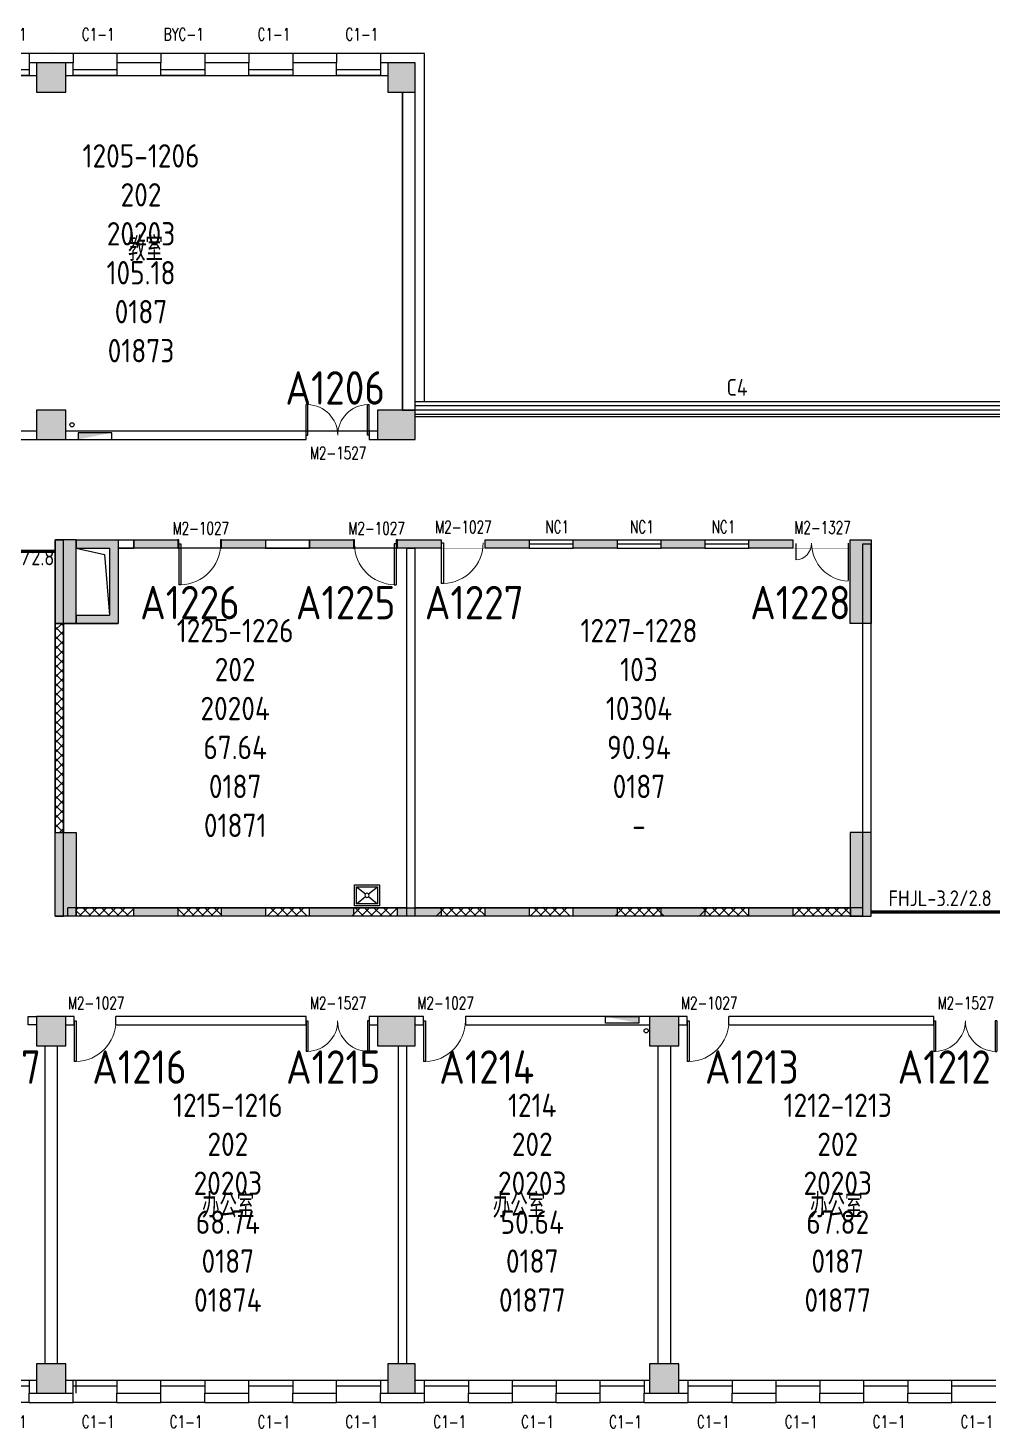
# Model space of a CAD drawing. Extents: x 1762714 to 1838512, y 310267 to 413040.
# Drawn here: x 1796925 to 1819986, y 379567 to 413040 of the extents above; entities that cross this region are included whole.
import ezdxf
from ezdxf.enums import TextEntityAlignment as Align

# ---------------------------------------------------------------- set-up
doc = ezdxf.new("R2010")
doc.units = 0
doc.header["$LTSCALE"] = 1000
doc.header["$MEASUREMENT"] = 0
for name, color, linetype in [('body', 30, 'Continuous'), ('name', 1, 'Continuous'), ('RM$', 5, 'Continuous'), ('RM$TXT', 5, 'Continuous'), ('消防', 222, 'Continuous')]:
    doc.layers.add(name, color=color, linetype=linetype)
doc.styles.add('-宋体', font='GBENOR.shx', dxfattribs={"bigfont": 'GBCBIG.shx'})
doc.styles.add('_TCH_WINDOW', font='txt.shx', dxfattribs={"height": 3.5, "bigfont": 'hztxt.shx'})
doc.styles.get("Standard").update_dxf_attribs({"font": 'gbenor.shx', "bigfont": 'gbcbig.shx'})

# ---------------------------------------------------------------- blocks, each defined once
blk = doc.blocks.new('cde')
at = {"layer": '消防'}
blk.add_hatch(color=256, dxfattribs=at).paths.add_polyline_path([(-873426.7166632321, -271674.3896962288), (-874226.7166632321, -271674.3896962288), (-873426.7166632321, -271834.3896962288)])
blk.add_lwpolyline([(-874226.7166632321, -271674.3896962288), (-873426.7166632321, -271674.3896962288), (-873426.7166632321, -271834.3896962288), (-874226.7166632321, -271834.3896962288)], close=True, dxfattribs=at)
blk = doc.blocks.new('frr')
at = {"layer": 'body', "style": '_TCH_WINDOW', "width": 0.7058823529411765}
blk.add_text('NC1', height=297.5, dxfattribs=at).set_placement((1044504.652836273, 455490.1126098322))
blk = doc.blocks.new('$WINLIB2D$00000004')
for p, q in [((-0.5, 0.5), (0.5, 0.5)), ((-0.5, 0.2405796575893152), (0.5, 0.2405796575893152)), ((-0.4999999999999999, -0.5), (0.5, -0.5))]:
    blk.add_line(p, q)
blk = doc.blocks.new('$DorLib2D$00000002')
for p, q in [((-0.5, -5.684341886080802e-17), (-0.5000000000000007, 0.4875)), ((-0.4750000000000007, 0.4875), (-0.5000000000000007, 0.4875)), ((-0.475, -2.842170943040401e-17), (-0.4750000000000007, 0.4875)), ((0.475, -2.842170943040401e-17), (0.4750000000000007, 0.4875)), ((0.4750000000000007, 0.4875), (0.5000000000000007, 0.4875)), ((0.5, -5.684341886080802e-17), (0.5000000000000007, 0.4875)), ((-0.5, -5.684341886080802e-17), (-0.475, -2.842170943040401e-17)), ((0.5, -5.684341886080802e-17), (0.475, -2.842170943040401e-17))]:
    blk.add_line(p, q)
at = {"lineweight": 13}
for centre, start, end in [((-0.4875, -4.263256414560601e-17), 0, 88.53071641864632), ((0.4875, -4.263256414560601e-17), 91.4692835813537, 180)]:
    blk.add_arc(centre, 0.4875, start, end, dxfattribs=at)
blk = doc.blocks.new('$DorLib2D$00000001')
for p, q in [((0.45, 0.9750000000000001), (0.5000000000000002, 0.9750000000000001)), ((0.45, 0), (0.45, 0.9750000000000001)), ((0.5, 0), (0.5, 0.9750000000000001)), ((0.5, 0), (0.45, 0))]:
    blk.add_line(p, q)
at = {"lineweight": 13}
blk.add_arc((0.475, 0), 0.975, 91.4692835813538, 180, dxfattribs=at)
blk = doc.blocks.new('$lvtry$00000012')
for p, q in [((-250, -50, 1e-08), (-39.04344047215272, -218.7652476222793, 1e-08)), ((-250, -450, 1e-08), (-39.04344047215272, -281.2347523777207, 1e-08)), ((39.04344047215272, -218.7652476222793, 1e-08), (250, -50, 1e-08)), ((39.04344047215272, -281.2347523777244, 1e-08), (250, -450, 1e-08))]:
    blk.add_line(p, q)
at = {"elevation": 1e-08}
for points in [[(300, -500), (300, 0), (-300, 0), (-300, -500)], [(250, -450), (250, -50), (-250, -50), (-250, -450)]]:
    blk.add_lwpolyline(points, close=True, dxfattribs=at)
blk.add_circle((0, -250, 1e-08), 50)
blk = doc.blocks.new('$DorLib2D$00000025')
at = {"const_width": 0.02000000000002}
for points in [[(0.4809659091480242, -0.001447885298548919), (0.4809659091480242, 0.6906370592223703)], [(-0.4809658959978971, 0.001447875985402796), (-0.4809658959978971, 0.3083976873278363)]]:
    blk.add_lwpolyline(points, dxfattribs=at)
at = {"lineweight": 13}
for centre, radius, start, end in [((0.5046168020418101, -0.001920809357804471), 0.6987497204383781, 91.93968624619532, 179.7237749158179), ((-0.5007908120541872, 0.002572563917570366), 0.3066680763238382, 359.7898704781728, 85.75082581399504)]:
    blk.add_arc(centre, radius, start, end, dxfattribs=at)

msp = doc.modelspace()

# ---------------------------------------------------------------- hatches: boundary and pattern name
at = {"layer": 'body'}
for points in [[(1797125.565563993, 411503.4190350716), (1797825.565563993, 411503.4190350716), (1797825.565563993, 412203.4190350716), (1797125.565563993, 412203.4190350716)], [(1805525.565563984, 411503.4190350716), (1806175.565563993, 411503.4190350716), (1806175.565563993, 412203.4190350716), (1805525.565563984, 412203.4190350716)], [(1797125.565563785, 403203.4112221688), (1797825.565563785, 403203.4112221688), (1797825.565563785, 403903.4112221688), (1797125.565563785, 403903.4112221688)], [(1805275.565563785, 403203.4112221688), (1806175.565563785, 403203.4112221688), (1806175.565563785, 403903.4112221688), (1805275.565563785, 403903.4112221688)], [(1798075.56556387, 400803.4190327557), (1797575.565587402, 400803.4190327557), (1797575.565587403, 398803.4189640897), (1798075.56556387, 398803.4189640897)], [(1798075.56556387, 400603.4190327557), (1798875.565563883, 400603.4190327734), (1799075.565563883, 400803.4190327383), (1798075.56556387, 400803.4190327557)], [(1799075.565563883, 400803.4190327383), (1798875.565563883, 400603.4190327734), (1798875.565563883, 399003.418964084), (1799075.565563883, 398803.4189640851)], [(1799452.035464866, 400803.4190327114), (1800502.035464764, 400803.4190327114), (1800502.035464764, 400603.419032711), (1799452.035464866, 400603.419032711)], [(1801552.035464662, 400803.4190326747), (1802602.03546456, 400803.4190326747), (1802602.03546456, 400603.4190326743), (1801552.035464662, 400603.4190326743)], [(1803652.035464459, 400803.4190326382), (1804702.035464357, 400803.4190326382), (1804702.035464357, 400603.4190326377), (1803652.035464459, 400603.4190326377)], [(1805752.035464255, 400803.4190326293), (1806802.035464153, 400803.4190326293), (1806802.035464153, 400603.4190326289), (1805752.035464255, 400603.4190326289)], [(1807852.035464052, 400803.4190326206), (1808902.03546395, 400803.4190326206), (1808902.03546395, 400603.4190326201), (1807852.035464052, 400603.4190326201)], [(1809952.035463848, 400803.4190326206), (1811002.035463746, 400803.4190326206), (1811002.035463746, 400603.4190326201), (1809952.035463848, 400603.4190326201)], [(1812052.035463645, 400803.4190326206), (1813102.035463543, 400803.4190326206), (1813102.035463543, 400603.4190326201), (1812052.035463645, 400603.4190326201)], [(1814152.035463441, 400803.4190326206), (1815202.035463339, 400803.4190326206), (1815202.035463339, 400603.4190326201), (1814152.035463441, 400603.4190326201)], [(1816575.565680509, 400803.4190327557), (1817075.56556387, 400803.4112225461), (1817075.56556387, 398803.4189640897), (1816575.565680511, 398803.4189640897)], [(1798075.56556387, 398803.4189640897), (1799075.565563883, 398803.4189640851), (1798875.565563883, 399003.418964084), (1798075.56556387, 399003.4189640897)], [(1798075.56556387, 391803.4190351097), (1797575.565587403, 391803.4190351097), (1797575.565587403, 393803.4191122889), (1798075.56556387, 393803.4191122889)], [(1816575.56556387, 391803.4190351097), (1817075.56556387, 391803.4112225461), (1817075.56556387, 393803.4112225461), (1816575.56556387, 393803.4191122889)], [(1799452.035464866, 392003.4190349107), (1800502.035464764, 392003.4190349107), (1800502.035464764, 391803.4190349103), (1799452.035464866, 391803.4190349103)], [(1801552.035464662, 392003.4190348742), (1802602.03546456, 392003.4190348742), (1802602.03546456, 391803.4190348737), (1801552.035464662, 391803.4190348737)], [(1803652.035464459, 392003.4190348375), (1804702.035464357, 392003.4190348375), (1804702.035464357, 391803.419034837), (1803652.035464459, 391803.419034837)], [(1805752.035464255, 392003.4190348288), (1806802.035464153, 392003.4190348288), (1806802.035464153, 391803.4190348283), (1805752.035464255, 391803.4190348283)], [(1807852.035464052, 392003.4190348201), (1808902.03546395, 392003.4190348201), (1808902.03546395, 391803.4190348196), (1807852.035464052, 391803.4190348196)], [(1809952.035463848, 392003.4190348201), (1811002.035463746, 392003.4190348201), (1811002.035463746, 391803.4190348196), (1809952.035463848, 391803.4190348196)], [(1812052.035463645, 392003.4190348201), (1813102.035463543, 392003.4190348201), (1813102.035463543, 391803.4190348196), (1812052.035463645, 391803.4190348196)], [(1814152.035463441, 392003.4190348201), (1815202.035463339, 392003.4190348201), (1815202.035463339, 391803.4190348196), (1814152.035463441, 391803.4190348196)], [(1797125.565563785, 388703.4034096688), (1797825.565563785, 388703.4034096688), (1797825.565563785, 389403.4112221684), (1797125.565563785, 389403.4112221684)], [(1805275.565563785, 388703.4034096688), (1806175.565563785, 388703.4034096688), (1806175.565563785, 389403.4112221684), (1805275.565563785, 389403.4112221684)], [(1811775.565564021, 388703.4034095729), (1812475.565564022, 388703.4034095729), (1812475.565564022, 389403.4112220724), (1811775.565564021, 389403.4112220724)], [(1797125.565563993, 380403.4190350726), (1797825.565563993, 380403.4190350726), (1797825.565563993, 381103.4112225716), (1797125.565563993, 381103.4112225716)], [(1805525.565563592, 380403.4190350726), (1806175.565563993, 380403.4190350726), (1806175.565563993, 381103.4112225716), (1805525.565563592, 381103.4112225716)], [(1811775.565564021, 380403.4190352745), (1812475.565564022, 380403.4190352745), (1812475.565564022, 381103.4112227736), (1811775.565564021, 381103.4112227736)]]:
    msp.add_hatch(color=256, dxfattribs=at).paths.add_polyline_path(points)
h = msp.add_hatch(dxfattribs=at)
h.set_pattern_fill('ANSI37', color=256, scale=100, style=0)
h.set_pattern_definition([(45, (1843639.942547645, 726909.0482294159), (-112.2532015133644, 112.2532015133644), []), (135, (1843639.942547645, 726909.0482294159), (-112.2532015133644, -112.2532015133644), [])])
h.paths.add_polyline_path([(1797775.565587396, 398803.4112224033), (1797575.53431388, 398803.4112224033), (1797575.53431388, 393803.4112224033), (1797775.565587396, 393803.4112224033)])

# ---------------------------------------------------------------- linework, layer by layer
for p, q in [((1797475.565563981, 412428.419035076), (1796950.565564016, 412428.4190350747)), ((1796950.565564016, 412428.4190350747), (1796950.565564016, 412203.419035076)), ((1797475.565563981, 412503.419035076), (1797475.565563981, 412503.419035076)), ((1798000.565564117, 412428.4190350757), (1797475.565563981, 412428.419035076)), ((1798000.565564117, 412428.4190350757), (1798000.565564117, 412203.419035076)), ((1800100.565564016, 412428.4190350762), (1799050.565564117, 412428.4190350759)), ((1799050.565564117, 412428.4190350759), (1799050.565564117, 412203.419035076)), ((1800100.565564016, 412428.4190350762), (1800100.565564016, 412203.419035076)), ((1802200.565564016, 412428.4190350766), (1801150.565564016, 412428.4190350764)), ((1801150.565564016, 412428.4190350764), (1801150.565564016, 412203.419035076)), ((1802200.565564016, 412428.4190350766), (1802200.565564016, 412203.419035076)), ((1804300.565564016, 412428.4190350772), (1803250.565564016, 412428.4190350769)), ((1803250.565564016, 412428.4190350769), (1803250.565564016, 412203.419035076)), ((1804300.565564016, 412428.4190350772), (1804300.565564016, 412203.419035076)), ((1806400.565563979, 412428.4190350781), (1805350.565564016, 412428.4190350774)), ((1805350.565564016, 412428.4190350774), (1805350.565564016, 412203.419035076)), ((1806400.565563945, 404103.4190350746), (1806400.565563979, 412428.4190350781)), ((1797125.565564052, 412203.4190351617), (1796950.565564016, 412203.4190350773)), ((1796950.565564016, 412203.4190350773), (1796950.565564016, 411903.4190350809)), ((1797825.565563993, 412203.4190350716), (1797125.565563993, 412203.4190350716)), ((1797125.565563993, 412203.4190350716), (1797125.565563993, 411503.4190350716)), ((1798000.565564118, 412203.4190350781), (1797825.565563965, 412203.4190351402)), ((1797825.565563993, 411503.4190350716), (1797825.565563993, 412203.4190350716)), ((1798000.565564118, 411903.4190350781), (1798000.565564118, 412203.4190350781)), ((1800100.565564016, 412203.4190350781), (1799050.565564118, 412203.4190350781)), ((1799050.565564118, 412203.4190350781), (1799050.565564118, 411903.4190350781)), ((1800100.565564016, 411903.4190350781), (1800100.565564016, 412203.4190350781)), ((1802200.565564016, 412203.4190350781), (1801150.565564016, 412203.4190350781)), ((1801150.565564016, 412203.4190350781), (1801150.565564016, 411903.4190350781)), ((1802200.565564016, 411903.4190350781), (1802200.565564016, 412203.4190350781)), ((1804300.565564016, 412203.4190350781), (1803250.565564016, 412203.4190350781)), ((1803250.565564016, 412203.4190350781), (1803250.565564016, 411903.4190350781)), ((1804300.565564016, 411903.4190350781), (1804300.565564016, 412203.4190350781)), ((1805525.56556394, 412203.4190350383), (1805350.565564016, 412203.4190350781)), ((1805350.565564016, 412203.4190350781), (1805350.565564016, 411903.4190350781)), ((1806175.565563993, 412203.4190350716), (1805525.565563984, 412203.4190350716)), ((1805525.565563984, 412203.4190350716), (1805525.565563984, 411503.4190350716)), ((1806175.565563993, 411503.4190350716), (1806175.565563993, 412203.4190350716)), ((1796950.565564016, 411903.4190350809), (1797125.565564052, 411903.4190351118)), ((1797825.565563965, 411903.4190351021), (1798000.565564118, 411903.4190350781)), ((1799050.565564118, 411903.4190350781), (1800100.565564016, 411903.4190350781)), ((1801150.565564016, 411903.4190350781), (1802200.565564016, 411903.4190350781)), ((1803250.565564016, 411903.4190350781), (1804300.565564016, 411903.4190350781)), ((1805350.565564016, 411903.4190350781), (1805525.56556394, 411903.4190350183)), ((1797125.565563993, 411503.4190350716), (1797825.565563993, 411503.4190350716)), ((1805525.565563984, 411503.4190350716), (1806175.565563993, 411503.4190350716)), ((1805875.565563947, 403903.4190350745), (1805875.565563979, 411503.4190350893)), ((1806175.565563944, 403903.4190350745), (1806175.565563974, 411503.4190350893)), ((1820275.565564041, 404103.4190350746), (1806175.565563945, 404103.4190350746)), ((1797825.565563785, 403903.4112221688), (1797125.565563785, 403903.4112221688)), ((1797125.565563785, 403903.4112221688), (1797125.565563785, 403203.4112221688)), ((1797825.565563785, 403203.4112221688), (1797825.565563785, 403903.4112221688)), ((1806175.565563785, 403903.4112221688), (1805275.565563785, 403903.4112221688)), ((1805275.565563785, 403903.4112221688), (1805275.565563785, 403203.4112221688)), ((1805875.565563947, 403903.4190350745), (1806175.565563944, 403903.4190350745)), ((1820275.565564042, 404003.4190350746), (1806175.565563944, 404003.4190350746)), ((1820275.565564043, 403903.4190350745), (1806175.565563944, 403903.4190350745)), ((1806175.565563785, 403203.4112221688), (1806175.565563785, 403903.4112221688)), ((1806175.565563862, 403803.4190350757), (1820575.565563863, 403803.4190350705)), ((1806175.565563862, 403753.4190350757), (1820575.565563863, 403753.4190350705)), ((1797125.565563791, 403403.4190350302), (1794575.565563839, 403403.4190350348)), ((1803575.565563953, 403403.4190350472), (1797825.565563791, 403403.4190350454)), ((1803575.565563953, 403203.4190350466), (1803575.565563953, 403403.4190350472)), ((1805275.565563791, 403403.4190350516), (1805075.565563953, 403403.4190350483)), ((1805075.565563953, 403403.4190350483), (1805075.565563954, 403203.4190350478)), ((1794575.565563839, 403203.4190350339), (1797125.565563791, 403203.4190350341)), ((1797125.565563785, 403203.4112221688), (1797825.565563785, 403203.4112221688)), ((1797825.565563791, 403203.4190350423), (1803575.565563953, 403203.4190350466)), ((1805075.565563954, 403203.4190350478), (1805275.565563791, 403203.4190350345)), ((1805275.565563785, 403203.4112221688), (1806175.565563785, 403203.4112221688)), ((1797575.565587396, 391803.4190349447), (1797575.565587396, 400803.4190350188)), ((1797575.565587396, 400803.4190350188), (1797775.565587396, 400803.4190350188)), ((1797775.565587396, 391803.4190349447), (1797775.565587396, 400803.4190350188)), ((1798075.56556387, 400803.4190327557), (1799075.565563883, 400803.4190327383)), ((1798075.56556387, 400803.4190327557), (1798075.56556387, 400603.4190327557)), ((1799075.565563883, 400803.4190327383), (1799075.565563883, 398803.4189640851)), ((1799075.56556389, 400803.4190326795), (1799452.035464866, 400803.4190326672)), ((1799452.035464866, 400803.4190326672), (1799452.035464866, 400603.4190326672)), ((1800527.035464338, 400803.4190327208), (1800502.035464772, 400803.4190327112)), ((1800502.035464772, 400803.4190327112), (1800502.035464756, 400603.4190327112)), ((1800527.035464323, 400603.4190327015), (1800527.035464338, 400803.4190327208)), ((1801552.03546467, 400803.4190326306), (1801527.035464338, 400803.4190326441)), ((1801527.035464338, 400803.4190326441), (1801527.035464323, 400603.4190326248)), ((1801552.035464654, 400603.4190326306), (1801552.03546467, 400803.4190326306)), ((1802602.035464568, 400803.4190326743), (1803652.035464466, 400803.4190325937)), ((1802602.035464568, 400803.4190326743), (1802602.035464553, 400603.4190326743)), ((1803652.035464466, 400803.4190325937), (1803652.035464451, 400603.4190325937)), ((1804727.035463957, 400803.4190326312), (1804702.035464365, 400803.4190326377)), ((1804702.035464365, 400803.4190326377), (1804702.035464349, 400603.4190326377)), ((1804727.035463942, 400603.4190326409), (1804727.035463957, 400803.4190326312)), ((1805752.035464263, 400803.4190325572), (1805727.035463919, 400803.4190325544)), ((1805727.035463919, 400803.4190325544), (1805727.035463904, 400603.4190325642)), ((1805752.035464247, 400603.4190325572), (1805752.035464263, 400803.4190325572)), ((1808902.03546395, 400803.4190326206), (1809952.035463848, 400803.4190326206)), ((1808902.03546395, 400703.4190326204), (1809952.035463848, 400703.4190326204)), ((1811002.035463746, 400803.4190326206), (1812052.035463645, 400803.4190326206)), ((1811002.035463746, 400703.4190326204), (1812052.035463645, 400703.4190326204)), ((1813102.035463543, 400803.4190326206), (1814152.035463441, 400803.4190326206)), ((1813102.035463543, 400703.4190326204), (1814152.035463441, 400703.4190326204)), ((1816875.56556396, 391803.419034856), (1816875.565563955, 400703.4190350255)), ((1816875.565563955, 400703.4190350255), (1817075.565563955, 400703.4190350256)), ((1817075.565563961, 391803.419034856), (1817075.565563955, 400703.4190350256)), ((1798075.56556387, 400603.4190327557), (1798755.002530662, 400455.3185442145)), ((1798075.56556387, 400603.4190327557), (1798875.565563883, 400603.4190327734)), ((1798755.002530662, 400455.3185442145), (1798869.45002845, 399003.4189640624)), ((1798875.565563883, 400603.4190327734), (1798875.565563883, 399003.418964084)), ((1799075.565563883, 400603.41903262), (1799452.035464866, 400603.4190326672)), ((1800502.035464756, 400603.4190327112), (1800527.035464323, 400603.4190327015)), ((1801527.035464323, 400603.4190326248), (1801552.035464654, 400603.4190326306)), ((1802602.035464553, 400603.4190326743), (1803652.035464451, 400603.4190325937)), ((1804702.035464349, 400603.4190326377), (1804727.035463942, 400603.4190326409)), ((1805727.035463904, 400603.4190325642), (1805752.035464247, 400603.4190325572)), ((1805975.565563864, 392003.4190349475), (1805975.565563865, 400603.4190349492)), ((1805975.565563865, 400603.4190349492), (1806175.565563865, 400603.4190349491)), ((1806175.565563864, 392003.4190349475), (1806175.565563865, 400603.4190349491)), ((1808902.03546395, 400603.4190326201), (1809952.035463848, 400603.4190326201)), ((1811002.035463746, 400603.4190326201), (1812052.035463645, 400603.4190326201)), ((1813102.035463543, 400603.4190326201), (1814152.035463441, 400603.4190326201)), ((1798075.56556387, 399003.4189640897), (1798875.565563883, 399003.418964084)), ((1798075.56556387, 399003.4189640897), (1798075.56556387, 398803.4189640897)), ((1798075.56556387, 398803.4189640897), (1799075.565563883, 398803.4189640851)), ((1805977.035464691, 392003.4190348352), (1797877.035413527, 392003.4190348672)), ((1797877.035413526, 391803.4190348672), (1797877.035413527, 392003.4190348672)), ((1798077.035464697, 391955.9177440733), (1798124.53675549, 392003.4190348664)), ((1798149.043158506, 391803.4190348554), (1798349.043158517, 392003.4190348663)), ((1798433.194915638, 391803.4190348556), (1798233.194915627, 392003.4190348665)), ((1798373.549561533, 391803.4190348556), (1798573.549561543, 392003.4190348663)), ((1798657.701318664, 391803.4190348556), (1798457.701318654, 392003.4190348664)), ((1798598.055964559, 391803.4190348554), (1798798.05596457, 392003.4190348663)), ((1798882.207721691, 391803.4190348556), (1798682.20772168, 392003.4190348664)), ((1798822.562367586, 391803.4190348556), (1799022.562367597, 392003.4190348663)), ((1799106.714124718, 391803.4190348556), (1798906.714124707, 392003.4190348665)), ((1799047.068770613, 391803.4190348556), (1799247.068770624, 392003.4190348664)), ((1799331.220527744, 391803.4190348556), (1799131.220527734, 392003.4190348664)), ((1799271.575173639, 391803.4190348554), (1799471.57517365, 392003.4190348663)), ((1800678.258945905, 391803.4190348556), (1800478.258945894, 392003.4190348665)), ((1800618.6135918, 391803.4190348556), (1800818.61359181, 392003.4190348663)), ((1800902.765348932, 391803.4190348556), (1800702.765348921, 392003.4190348664)), ((1800843.119994827, 391803.4190348554), (1801043.119994837, 392003.4190348662)), ((1801127.271751958, 391803.4190348556), (1800927.271751947, 392003.4190348664)), ((1801067.626397853, 391803.4190348554), (1801267.626397864, 392003.4190348663)), ((1801351.778154985, 391803.4190348556), (1801151.778154974, 392003.4190348665)), ((1801292.13280088, 391803.4190348556), (1801492.132800891, 392003.4190348664)), ((1801576.284558012, 391803.4190348556), (1801376.284558001, 392003.4190348664)), ((1802639.17121904, 391803.4190348556), (1802839.171219051, 392003.4190348664)), ((1802923.322976172, 391803.4190348556), (1802723.322976161, 392003.4190348665)), ((1802863.677622067, 391803.4190348556), (1803063.677622078, 392003.4190348663)), ((1803147.829379199, 391803.4190348556), (1802947.829379188, 392003.4190348664)), ((1803088.184025094, 391803.4190348554), (1803288.184025105, 392003.4190348663)), ((1803372.335782226, 391803.4190348556), (1803172.335782215, 392003.4190348664)), ((1803312.690428121, 391803.4190348554), (1803512.690428131, 392003.4190348663)), ((1803596.842185252, 391803.4190348556), (1803396.842185241, 392003.4190348665)), ((1804659.728846281, 391803.4190348554), (1804859.728846292, 392003.4190348664)), ((1804943.880603413, 391803.4190348556), (1804743.880603402, 392003.4190348664)), ((1804884.235249307, 391803.4190348556), (1805084.235249318, 392003.4190348664)), ((1805168.387006439, 391803.4190348557), (1804968.387006429, 392003.4190348665)), ((1805108.741652334, 391803.4190348556), (1805308.741652345, 392003.4190348663)), ((1805392.893409466, 391803.4190348556), (1805192.893409455, 392003.4190348664)), ((1805333.248055361, 391803.4190348556), (1805533.248055372, 392003.4190348664)), ((1805617.399812493, 391803.4190348556), (1805417.399812482, 392003.4190348664)), ((1805557.754458388, 391803.4190348554), (1805757.754458399, 392003.4190348663)), ((1805975.565563864, 392003.4190349475), (1806175.565563864, 392003.4190349475)), ((1805977.03546469, 391803.4190348352), (1805977.035464691, 392003.4190348352)), ((1816875.56556396, 392003.4190348543), (1806177.035464691, 392003.4190348574)), ((1806177.035464691, 391803.4190348574), (1806177.035464691, 392003.4190348574)), ((1806680.286473521, 391803.4190348554), (1806880.286473532, 392003.4190348663)), ((1806964.438230653, 391803.4190348556), (1806764.438230642, 392003.4190348665)), ((1806904.792876548, 391803.4190348554), (1807104.792876559, 392003.4190348664)), ((1807188.94463368, 391803.4190348556), (1806988.944633669, 392003.4190348664)), ((1807129.299279575, 391803.4190348556), (1807329.299279586, 392003.4190348664)), ((1807413.451036707, 391803.4190348557), (1807213.451036696, 392003.4190348665)), ((1807353.805682602, 391803.4190348556), (1807553.805682612, 392003.4190348663)), ((1807637.957439733, 391803.4190348556), (1807437.957439723, 392003.4190348664)), ((1807578.312085629, 391803.4190348556), (1807778.312085639, 392003.4190348664)), ((1807862.46384276, 391803.4190348556), (1807662.463842749, 392003.4190348664)), ((1808925.350503789, 391803.4190348554), (1809125.3505038, 392003.4190348663)), ((1809209.502260921, 391803.4190348554), (1809009.50226091, 392003.4190348664)), ((1809149.856906815, 391803.4190348556), (1809349.856906826, 392003.4190348664)), ((1809434.008663947, 391803.4190348556), (1809234.008663937, 392003.4190348664)), ((1809374.363309842, 391803.4190348556), (1809574.363309853, 392003.4190348664)), ((1809658.515066974, 391803.4190348557), (1809458.515066963, 392003.4190348665)), ((1809598.869712869, 391803.4190348556), (1809798.86971288, 392003.4190348663)), ((1809883.021470001, 391803.4190348556), (1809683.02146999, 392003.4190348665)), ((1810945.908131029, 391803.4190348556), (1811145.90813104, 392003.4190348664)), ((1811230.059888161, 391803.4190348556), (1811030.05988815, 392003.4190348664)), ((1811170.414534056, 391803.4190348554), (1811370.414534067, 392003.4190348663)), ((1811454.566291188, 391803.4190348554), (1811254.566291177, 392003.4190348664)), ((1811394.920937083, 391803.4190348556), (1811594.920937094, 392003.4190348664)), ((1811679.072694215, 391803.4190348556), (1811479.072694204, 392003.4190348664)), ((1811619.427340109, 391803.4190348556), (1811819.42734012, 392003.4190348664)), ((1811903.579097241, 391803.4190348556), (1811703.57909723, 392003.4190348664)), ((1811843.933743136, 391803.4190348554), (1812043.933743147, 392003.4190348663)), ((1812128.085500268, 391803.4190348556), (1811928.085500257, 392003.4190348665)), ((1812966.46575827, 391803.4190348556), (1813166.465758281, 392003.4190348663)), ((1813250.617515402, 391803.4190348556), (1813050.617515391, 392003.4190348665)), ((1813190.972161297, 391803.4190348556), (1813390.972161307, 392003.4190348663)), ((1813475.123918428, 391803.4190348556), (1813275.123918418, 392003.4190348664)), ((1813415.478564323, 391803.4190348556), (1813615.478564334, 392003.4190348663)), ((1813699.630321455, 391803.4190348554), (1813499.630321444, 392003.4190348664)), ((1813639.98496735, 391803.4190348556), (1813839.984967361, 392003.4190348663)), ((1813924.136724482, 391803.4190348556), (1813724.136724471, 392003.4190348665)), ((1813864.491370377, 391803.4190348556), (1814064.491370388, 392003.4190348664)), ((1814148.643127509, 391803.4190348554), (1813948.643127498, 392003.4190348664)), ((1815211.529788537, 391803.4190348556), (1815411.529788548, 392003.4190348663)), ((1815495.681545669, 391803.4190348556), (1815295.681545658, 392003.4190348665)), ((1815436.036191564, 391803.4190348556), (1815636.036191575, 392003.4190348663)), ((1815720.187948696, 391803.4190348556), (1815520.187948685, 392003.4190348664)), ((1815660.542594591, 391803.4190348556), (1815860.542594602, 392003.4190348663)), ((1815944.694351722, 391803.4190348554), (1815744.694351712, 392003.4190348664)), ((1815885.048997617, 391803.4190348556), (1816085.048997628, 392003.4190348663)), ((1816169.200754749, 391803.4190348556), (1815969.200754738, 392003.4190348665)), ((1816109.555400644, 391803.4190348556), (1816309.555400655, 392003.4190348664)), ((1816393.707157776, 391803.4190348554), (1816193.707157765, 392003.4190348664)), ((1816334.061803671, 391803.4190348556), (1816534.061803682, 392003.4190348663)), ((1816577.046067065, 391844.5865285929), (1816418.213560792, 392003.4190348665)), ((1797575.565587396, 391803.4190349447), (1797775.565587396, 391803.4190349447)), ((1805977.03546469, 391803.4190348352), (1797877.035413526, 391803.4190348672)), ((1798208.688512611, 391803.4190348556), (1798077.035464697, 391935.0720827697)), ((1816875.56556396, 391803.419034856), (1806177.035464691, 391803.4190348574)), ((1816558.568206697, 391803.4190348556), (1816577.046067065, 391821.8968952233)), ((1816875.56556396, 391803.419034856), (1817075.565563961, 391803.419034856)), ((1796925.081629759, 389203.4112221528), (1796925.081629759, 389403.4112221528)), ((1796925.081629759, 389403.4112221528), (1797125.565563785, 389403.4112221684)), ((1797825.565563785, 389403.4112221684), (1797125.565563785, 389403.4112221684)), ((1797125.565563785, 389403.4112221684), (1797125.565563785, 388703.4034096688)), ((1797825.565563785, 388703.4034096688), (1797825.565563785, 389403.4112221684)), ((1798026.049497974, 389403.4112221528), (1797825.565563949, 389403.4112221684)), ((1798026.049497974, 389203.4112221528), (1798026.049497974, 389403.4112221528)), ((1803575.081629944, 389403.4190350748), (1799026.049497982, 389403.4190350781)), ((1799026.049497982, 389203.4190350777), (1799026.049497982, 389403.4190350781)), ((1803575.081629944, 389203.4190350748), (1803575.081629944, 389403.4190350748)), ((1805275.56556378, 389403.4190350721), (1805075.081629982, 389403.4190350748)), ((1805075.081629982, 389403.4190350748), (1805075.081629982, 389203.4190350748)), ((1806175.565563785, 389403.4112221684), (1805275.565563785, 389403.4112221684)), ((1805275.565563785, 389403.4112221684), (1805275.565563785, 388703.4034096688)), ((1806376.049497833, 389403.4190350774), (1806175.56556378, 389403.4190350883)), ((1806175.565563785, 388703.4034096688), (1806175.565563785, 389403.4112221684)), ((1806376.049497833, 389203.4190350764), (1806376.049497833, 389403.4190350774)), ((1811775.565564002, 389403.4190350719), (1807376.049497795, 389403.4190350774)), ((1807376.049497795, 389403.4190350774), (1807376.049497795, 389203.4190350764)), ((1812475.565564022, 389403.4112220724), (1811775.565564021, 389403.4112220724)), ((1811775.565564021, 389403.4112220724), (1811775.565564021, 388703.4034095729)), ((1812475.565564022, 388703.4034095729), (1812475.565564022, 389403.4112220724)), ((1812676.049498211, 389403.4112220568), (1812475.565564186, 389403.4112220724)), ((1812676.049498211, 389203.4112220568), (1812676.049498211, 389403.4112220568)), ((1818575.56556385, 389403.4190350759), (1813676.049498219, 389403.4190350748)), ((1813676.049498218, 389203.4190350759), (1813676.049498219, 389403.4190350748)), ((1818575.56556385, 389203.4190350765), (1818575.56556385, 389403.4190350759)), ((1797125.565563785, 389203.4112221486), (1796925.081629759, 389203.4112221528)), ((1797825.565563949, 389203.4112221486), (1798026.049497974, 389203.4112221528)), ((1799026.049497982, 389203.4190350777), (1803575.081629944, 389203.4190350748)), ((1805075.081629982, 389203.4190350748), (1805275.56556378, 389203.4190350664)), ((1806175.56556378, 389203.4190350373), (1806376.049497833, 389203.4190350764)), ((1807376.049497795, 389203.4190350764), (1811775.565564002, 389203.4190350784)), ((1812475.565564186, 389203.4112220527), (1812676.049498211, 389203.4112220568)), ((1813676.049498218, 389203.4190350759), (1818575.56556385, 389203.4190350765)), ((1797125.565563785, 388703.4034096688), (1797825.565563785, 388703.4034096688)), ((1797325.565563785, 388703.4034096647), (1797325.565563993, 381103.4112225675)), ((1797625.565563785, 388703.403409673), (1797625.565563993, 381103.4112225758)), ((1805275.565563785, 388703.4034096688), (1806175.565563785, 388703.4034096688)), ((1805775.565564006, 381103.4112225769), (1805775.565564004, 388703.4034096664)), ((1805975.565564006, 381103.4112225769), (1805975.565564005, 388703.4034096664)), ((1811775.565564021, 388703.4034095729), (1812475.565564022, 388703.4034095729)), ((1811975.565564021, 388703.4034095729), (1811975.565564022, 381103.4112227736)), ((1812275.565564021, 388703.4034095729), (1812275.565564022, 381103.4112227736)), ((1797825.565563993, 381103.4112225716), (1797125.565563993, 381103.4112225716)), ((1797125.565563993, 381103.4112225716), (1797125.565563993, 380403.4190350726)), ((1797825.565563993, 380403.4190350726), (1797825.565563993, 381103.4112225716)), ((1806175.565563993, 381103.4112225716), (1805525.565563592, 381103.4112225716)), ((1805525.565563592, 381103.4112225716), (1805525.565563592, 380403.4190350726)), ((1806175.565563993, 380403.4190350726), (1806175.565563993, 381103.4112225716)), ((1812475.565564022, 381103.4112227736), (1811775.565564021, 381103.4112227736)), ((1811775.565564021, 381103.4112227736), (1811775.565564021, 380403.4190352745)), ((1812475.565564022, 380403.4190352745), (1812475.565564022, 381103.4112227736)), ((1797125.565563992, 380703.4190350872), (1796950.565564016, 380703.4190350781)), ((1796950.565564016, 380703.4190350781), (1796950.565564016, 380403.4190350745)), ((1798000.565564092, 380703.4190350742), (1797825.565563993, 380703.4190350464)), ((1798000.565564092, 380403.4190350778), (1798000.565564092, 380703.4190350742)), ((1798075.565563981, 380703.4190350767), (1798075.565563981, 380703.4190350767)), ((1798075.565563981, 380403.4190350767), (1798075.565563981, 380703.4190350767)), ((1800100.565564041, 380703.4190350742), (1799050.565564092, 380703.4190350742)), ((1799050.565564092, 380703.4190350742), (1799050.565564092, 380403.4190350778)), ((1800100.565564041, 380403.4190350778), (1800100.565564041, 380703.4190350742)), ((1802200.565564041, 380703.4190350742), (1801150.565564041, 380703.4190350742)), ((1801150.565564041, 380703.4190350742), (1801150.565564041, 380403.4190350778)), ((1802200.565564041, 380403.4190350778), (1802200.565564041, 380703.4190350742)), ((1804300.565564041, 380703.4190350742), (1803250.565564041, 380703.4190350742)), ((1803250.565564041, 380703.4190350742), (1803250.565564041, 380403.4190350778)), ((1804300.565564041, 380403.4190350778), (1804300.565564041, 380703.4190350742)), ((1805525.565563611, 380703.4190350892), (1805350.565564041, 380703.4190350742)), ((1805350.565564041, 380703.4190350742), (1805350.565564041, 380403.4190350778)), ((1806400.565564117, 380703.4190350754), (1806175.565564004, 380703.419035078)), ((1806400.565564117, 380403.4190350762), (1806400.565564117, 380703.4190350754)), ((1808500.565564041, 380703.4190350754), (1807450.565564117, 380703.4190350754)), ((1807450.565564117, 380703.4190350754), (1807450.565564117, 380403.4190350762)), ((1808500.565564041, 380403.4190350762), (1808500.565564041, 380703.4190350754)), ((1810600.565564041, 380703.4190350753), (1809550.565564041, 380703.4190350754)), ((1809550.565564041, 380703.4190350754), (1809550.565564041, 380403.4190350762)), ((1810600.565564041, 380403.4190350762), (1810600.565564041, 380703.4190350753)), ((1811775.565564012, 380703.419035071), (1811650.565564041, 380703.4190350753)), ((1811650.565564041, 380703.4190350753), (1811650.565564041, 380403.4190350761)), ((1812700.565564041, 380703.4190350744), (1812475.565564056, 380703.4190350038)), ((1812700.565564041, 380403.4190350775), (1812700.565564041, 380703.4190350744)), ((1814800.565564041, 380703.4190350744), (1813750.565564041, 380703.4190350744)), ((1813750.565564041, 380703.4190350744), (1813750.565564041, 380403.4190350775)), ((1814800.565564041, 380403.4190350775), (1814800.565564041, 380703.4190350744)), ((1816900.565564041, 380703.4190350744), (1815850.565564041, 380703.4190350744)), ((1815850.565564041, 380703.4190350744), (1815850.565564041, 380403.4190350774)), ((1816900.565564041, 380403.4190350774), (1816900.565564041, 380703.4190350744)), ((1819000.565564041, 380703.4190350744), (1817950.565564041, 380703.4190350744)), ((1817950.565564041, 380703.4190350744), (1817950.565564041, 380403.4190350774)), ((1819000.565564041, 380403.4190350774), (1819000.565564041, 380703.4190350744)), ((1796950.565564016, 380403.4190350745), (1797125.565563992, 380403.4190350812)), ((1796950.565564016, 380178.4190350745), (1796950.565564016, 380403.4190350767)), ((1797125.565563993, 380403.4190350726), (1797825.565563993, 380403.4190350726)), ((1797825.565563993, 380403.4190350368), (1798000.565564092, 380403.4190350778)), ((1798000.565564092, 380178.4190350778), (1798000.565564092, 380403.4190350767)), ((1798075.565563981, 380403.4190350767), (1798075.565563981, 380403.4190350767)), ((1799050.565564092, 380403.4190350778), (1800100.565564041, 380403.4190350778)), ((1799050.565564092, 380178.4190350778), (1799050.565564092, 380403.4190350767)), ((1800100.565564041, 380178.4190350778), (1800100.565564041, 380403.4190350767)), ((1801150.565564041, 380403.4190350778), (1802200.565564041, 380403.4190350778)), ((1801150.565564041, 380178.4190350778), (1801150.565564041, 380403.4190350767)), ((1802200.565564041, 380178.4190350778), (1802200.565564041, 380403.4190350767)), ((1803250.565564041, 380403.4190350778), (1804300.565564041, 380403.4190350778)), ((1803250.565564041, 380178.4190350778), (1803250.565564041, 380403.4190350767)), ((1804300.565564041, 380178.4190350778), (1804300.565564041, 380403.4190350767)), ((1805350.565564041, 380403.4190350778), (1805525.565563611, 380403.4190351329)), ((1805350.565564041, 380178.4190350778), (1805350.565564041, 380403.4190350767)), ((1805525.565563592, 380403.4190350726), (1806175.565563993, 380403.4190350726)), ((1806175.565564004, 380403.419035083), (1806400.565564117, 380403.4190350762)), ((1806400.565564117, 380178.4190350745), (1806400.565564117, 380403.4190350767)), ((1807450.565564117, 380403.4190350762), (1808500.565564041, 380403.4190350762)), ((1807450.565564117, 380178.4190350745), (1807450.565564117, 380403.4190350767)), ((1808500.565564041, 380178.4190350744), (1808500.565564041, 380403.4190350767)), ((1809550.565564041, 380403.4190350762), (1810600.565564041, 380403.4190350762)), ((1809550.565564041, 380178.4190350744), (1809550.565564041, 380403.4190350767)), ((1810600.565564041, 380178.4190350744), (1810600.565564041, 380403.4190350767)), ((1811650.565564041, 380403.4190350761), (1811775.565564012, 380403.419035055)), ((1811650.565564041, 380178.4190350744), (1811650.565564041, 380403.4190350767)), ((1811775.565564021, 380403.4190352745), (1812475.565564022, 380403.4190352745)), ((1812475.565564056, 380403.4190351383), (1812700.565564041, 380403.4190350775)), ((1812700.565564041, 380178.4190350788), (1812700.565564041, 380403.4190350767)), ((1813750.565564041, 380403.4190350775), (1814800.565564041, 380403.4190350775)), ((1813750.565564041, 380178.4190350788), (1813750.565564041, 380403.4190350767)), ((1814800.565564041, 380178.4190350788), (1814800.565564041, 380403.4190350767)), ((1815850.565564041, 380403.4190350774), (1816900.565564041, 380403.4190350774)), ((1815850.565564041, 380178.4190350788), (1815850.565564041, 380403.4190350767)), ((1816900.565564041, 380178.4190350788), (1816900.565564041, 380403.4190350767)), ((1817950.565564041, 380403.4190350774), (1819000.565564041, 380403.4190350774)), ((1817950.565564041, 380178.4190350788), (1817950.565564041, 380403.4190350767)), ((1819000.565564041, 380178.4190350788), (1819000.565564041, 380403.4190350767)), ((1796950.565564016, 380178.4190350745), (1797475.565563981, 380178.4190350767)), ((1797475.565563981, 380178.4190350767), (1798000.565564092, 380178.4190350778)), ((1799050.565564092, 380178.4190350778), (1800100.565564041, 380178.4190350778)), ((1801150.565564041, 380178.4190350778), (1802200.565564041, 380178.4190350778)), ((1803250.565564041, 380178.4190350778), (1804300.565564041, 380178.4190350778)), ((1805350.565564041, 380178.4190350778), (1805875.56556398, 380178.4190350767)), ((1805575.56556398, 380178.4190350767), (1806400.565564117, 380178.4190350745)), ((1807450.565564117, 380178.4190350745), (1808500.565564041, 380178.4190350744)), ((1809550.565564041, 380178.4190350744), (1810600.565564041, 380178.4190350744)), ((1811650.565564041, 380178.4190350744), (1812325.565563794, 380178.4190350767)), ((1812325.565563794, 380178.4190350767), (1812700.565564041, 380178.4190350788)), ((1813750.565564041, 380178.4190350788), (1814800.565564041, 380178.4190350788)), ((1815850.565564041, 380178.4190350788), (1816900.565564041, 380178.4190350788)), ((1817950.565564041, 380178.4190350788), (1819000.565564041, 380178.4190350788))]:
    msp.add_line(p, q, dxfattribs=at)
for points in [[(1798075.56556387, 400803.4190327557), (1797575.565587402, 400803.4190327557), (1797575.565587403, 398803.4189640897), (1798075.56556387, 398803.4189640897)], [(1799452.035464866, 400803.4190327114), (1800502.035464764, 400803.4190327114), (1800502.035464764, 400603.419032711), (1799452.035464866, 400603.419032711)], [(1801552.035464662, 400803.4190326747), (1802602.03546456, 400803.4190326747), (1802602.03546456, 400603.4190326743), (1801552.035464662, 400603.4190326743)], [(1803652.035464459, 400803.4190326382), (1804702.035464357, 400803.4190326382), (1804702.035464357, 400603.4190326377), (1803652.035464459, 400603.4190326377)], [(1805752.035464255, 400803.4190326293), (1806802.035464153, 400803.4190326293), (1806802.035464153, 400603.4190326289), (1805752.035464255, 400603.4190326289)], [(1807852.035464052, 400803.4190326206), (1808902.03546395, 400803.4190326206), (1808902.03546395, 400603.4190326201), (1807852.035464052, 400603.4190326201)], [(1809952.035463848, 400803.4190326206), (1811002.035463746, 400803.4190326206), (1811002.035463746, 400603.4190326201), (1809952.035463848, 400603.4190326201)], [(1812052.035463645, 400803.4190326206), (1813102.035463543, 400803.4190326206), (1813102.035463543, 400603.4190326201), (1812052.035463645, 400603.4190326201)], [(1814152.035463441, 400803.4190326206), (1815202.035463339, 400803.4190326206), (1815202.035463339, 400603.4190326201), (1814152.035463441, 400603.4190326201)], [(1816575.565680509, 400803.4190327557), (1817075.56556387, 400803.4112225461), (1817075.56556387, 398803.4189640897), (1816575.565680511, 398803.4189640897)], [(1797775.565587396, 398803.4112224033), (1797575.53431388, 398803.4112224033), (1797575.53431388, 393803.4112224033), (1797775.565587396, 393803.4112224033)], [(1798075.56556387, 391803.4190351097), (1797575.565587403, 391803.4190351097), (1797575.565587403, 393803.4191122889), (1798075.56556387, 393803.4191122889)], [(1816575.56556387, 391803.4190351097), (1817075.56556387, 391803.4112225461), (1817075.56556387, 393803.4112225461), (1816575.56556387, 393803.4191122889)], [(1798077.035464697, 392003.4190348664), (1816577.046067065, 392003.4190348664), (1816577.046067065, 391803.4190348556), (1798077.035464697, 391803.4190348556)], [(1799452.035464866, 392003.4190349107), (1800502.035464764, 392003.4190349107), (1800502.035464764, 391803.4190349103), (1799452.035464866, 391803.4190349103)], [(1801552.035464662, 392003.4190348742), (1802602.03546456, 392003.4190348742), (1802602.03546456, 391803.4190348737), (1801552.035464662, 391803.4190348737)], [(1803652.035464459, 392003.4190348375), (1804702.035464357, 392003.4190348375), (1804702.035464357, 391803.419034837), (1803652.035464459, 391803.419034837)], [(1805752.035464255, 392003.4190348288), (1806802.035464153, 392003.4190348288), (1806802.035464153, 391803.4190348283), (1805752.035464255, 391803.4190348283)], [(1807852.035464052, 392003.4190348201), (1808902.03546395, 392003.4190348201), (1808902.03546395, 391803.4190348196), (1807852.035464052, 391803.4190348196)], [(1809952.035463848, 392003.4190348201), (1811002.035463746, 392003.4190348201), (1811002.035463746, 391803.4190348196), (1809952.035463848, 391803.4190348196)], [(1812052.035463645, 392003.4190348201), (1813102.035463543, 392003.4190348201), (1813102.035463543, 391803.4190348196), (1812052.035463645, 391803.4190348196)], [(1814152.035463441, 392003.4190348201), (1815202.035463339, 392003.4190348201), (1815202.035463339, 391803.4190348196), (1814152.035463441, 391803.4190348196)]]:
    msp.add_lwpolyline(points, close=True, dxfattribs=at)
at = {"layer": 'RM$'}
for points in [[(1793375.563260146, 411903.427061684), (1797125.563260183, 411903.427061684), (1797125.563260183, 411503.4270629181), (1797825.563260183, 411503.4270629181), (1797825.563260093, 411903.4270629435), (1805525.563260257, 411903.4270630346), (1805525.563260262, 411503.4270629183), (1805875.563260163, 411503.4270629171), (1805875.563260163, 403903.4270629901), (1805275.563260077, 403903.4270629901), (1805275.563260034, 403403.4270629653), (1797825.563260034, 403403.4270629628), (1797825.563260077, 403903.4270629901), (1797125.563260077, 403903.4270629901), (1797125.563260077, 403403.427062949), (1793375.563260211, 403403.4270629493)], [(1805975.563260055, 400603.4270604754), (1799075.565563883, 400603.41903262), (1799075.565563883, 398803.4189640851), (1797775.565587396, 398803.4112224033), (1797775.565587396, 393803.4112224033), (1798075.56556387, 393803.4191122889), (1798077.035464697, 392003.4190348664), (1805975.563260054, 392003.4270626753)]]:
    msp.add_lwpolyline(points, close=True, dxfattribs=at)
at = {"layer": 'RM$', "const_width": 1}
for points in [[(1806175.565563865, 400603.4190326289), (1806175.565563864, 392003.4190349475), (1816575.56556387, 392003.4190348544), (1816575.56556387, 393803.4191122889), (1816875.565563959, 393803.4143784432), (1816875.565563956, 398803.4189640897), (1816575.565680511, 398803.4189640897), (1816575.565680511, 400603.4190326202)], [(1789425.56556377, 389203.4190350704), (1789425.565563785, 388703.4034096688), (1789175.565564006, 388703.4034096688), (1789175.565564006, 381103.4112225781), (1789425.565563993, 381103.4112225716), (1789425.565564025, 380703.4190350584), (1797125.565563992, 380703.4190350872), (1797125.565563993, 381103.4112225716), (1797325.565563993, 381103.4112225675), (1797325.565563785, 388703.4034096647), (1797125.565563785, 388703.4034096688), (1797125.565563785, 389203.4112221486)], [(1797825.565563785, 389203.4112221486), (1797825.565563785, 388703.4034096688), (1797625.565563785, 388703.4034096688), (1797625.565563993, 381103.4112225758), (1797825.565563993, 381103.4112225716), (1797825.565563993, 380703.4190350464), (1805525.565563611, 380703.4190350892), (1805525.565563592, 381103.4112225716), (1805775.565564006, 381103.4112225769), (1805775.565564004, 388703.4034096664), (1805275.565563785, 388703.4034096688), (1805275.565563785, 389203.4190350664)], [(1806175.565563785, 389203.4190350373), (1806175.565563785, 388703.4034096688), (1805975.565564005, 388703.4034096688), (1805975.565564006, 381103.4112225769), (1806175.565563993, 381103.4112225716), (1806175.565564004, 380703.419035078), (1811775.565564021, 380703.419035071), (1811775.565564021, 381103.4112227736), (1811975.565564022, 381103.4112227736), (1811975.565564021, 388703.4034095729), (1811775.565564021, 388703.4034095729), (1811775.565564021, 389203.4190350784)], [(1812475.565564186, 389203.4112220527), (1812475.565564022, 388703.4034095729), (1812275.565564021, 388703.4034095729), (1812275.565564022, 381103.4112227736), (1812475.565564022, 381103.4112227736), (1812475.565564056, 380703.4190350038), (1820275.565564129, 380703.419035083), (1820275.565563876, 389203.4190350764)]]:
    msp.add_lwpolyline(points, close=True, dxfattribs=at)
at = {"layer": '消防', "const_width": 80}
for points in [[(1794975.565563804, 400526.4579149918), (1797575.565587319, 400526.457914985)], [(1817075.565563883, 391903.4190350004), (1820275.565563805, 391903.4190351418)]]:
    msp.add_lwpolyline(points, dxfattribs=at)
at = {"layer": '消防', "linetype": 'Continuous'}
for centre in [(1797975.565564, 403553.4112250827), (1811697.917575649, 389063.5737782329)]:
    msp.add_circle(centre, 50, dxfattribs=at)

# ---------------------------------------------------------------- block references
at = {"layer": 'body'}
ref = msp.add_blockref('$WINLIB2D$00000004', (1796425.56556403, 412165.919035076), dxfattribs=dict(at, xscale=1050, yscale=525, zscale=1050, rotation=180))
ref.add_attrib('A', 'C1-1', (1796110.565564032, 412742.169035076), dxfattribs={"height": 297.5, "style": '_TCH_WINDOW', "width": 0.7058823529411765})
ref = msp.add_blockref('$WINLIB2D$00000004', (1798525.56556411, 412165.919035076), dxfattribs=dict(at, xscale=1050, yscale=525, zscale=1050, rotation=180))
ref.add_attrib('A', 'C1-1', (1798210.56556411, 412742.169035076), dxfattribs={"height": 297.5, "style": '_TCH_WINDOW', "width": 0.7058823529411765})
ref = msp.add_blockref('$WINLIB2D$00000004', (1800625.565564031, 412165.919035076), dxfattribs=dict(at, xscale=1050, yscale=525, zscale=1050, rotation=180))
ref.add_attrib('A', 'BYC-1', (1800170.565564032, 412742.169035076), dxfattribs={"height": 297.5, "style": '_TCH_WINDOW', "width": 0.7058823529411765})
ref = msp.add_blockref('$WINLIB2D$00000004', (1802725.565564031, 412165.919035076), dxfattribs=dict(at, xscale=1050, yscale=525, zscale=1050, rotation=180))
ref.add_attrib('A', 'C1-1', (1802410.565564032, 412742.1690350812), dxfattribs={"height": 297.5, "style": '_TCH_WINDOW', "width": 0.7058823529411765})
ref = msp.add_blockref('$WINLIB2D$00000004', (1804825.565564031, 412165.919035076), dxfattribs=dict(at, xscale=1050, yscale=525, zscale=1050, rotation=180))
ref.add_attrib('A', 'C1-1', (1804510.565564032, 412742.169035076), dxfattribs={"height": 297.5, "style": '_TCH_WINDOW', "width": 0.7058823529411765})
ref = msp.add_blockref('$DorLib2D$00000002', (1804325.565563934, 403303.4190350486), dxfattribs=dict(at, xscale=1500, yscale=1500, zscale=1500))
ref.add_attrib('A', 'M2-1527', (1803660.565563934, 402729.9586120615), dxfattribs={"height": 297.5, "style": '_TCH_WINDOW', "width": 0.7058823529411765})
ref = msp.add_blockref('$DorLib2D$00000001', (1801027.035464329, 400703.4190326709), dxfattribs=dict(at, xscale=-1000, yscale=-1000, zscale=-1000, rotation=359.9999999956045))
ref.add_attrib('A', 'M2-1027', (1800379.535464327, 400929.6768454432), dxfattribs={"height": 297.5, "style": '_TCH_WINDOW', "width": 0.7058823529411765})
ref = msp.add_blockref('$DorLib2D$00000001', (1805227.035463929, 400703.4190325974), dxfattribs=dict(at, xscale=1000, yscale=-1000, zscale=1000, rotation=359.9999999956045))
ref.add_attrib('A', 'M2-1027', (1804579.535463928, 400929.6768454432), dxfattribs={"height": 297.5, "style": '_TCH_WINDOW', "width": 0.7058823529411765})
ref = msp.add_blockref('$DorLib2D$00000001', (1807302.331465507, 400733.9400021111), dxfattribs=dict(at, xscale=1000, yscale=1000, zscale=1000, rotation=179.99999999999))
ref.add_attrib('A', 'M2-1027', (1806654.831465506, 400960.1900020922), dxfattribs={"height": 297.5, "rotation": 359.99999999999, "style": '_TCH_WINDOW', "width": 0.7058823529411765})
for p in [(764781.8294912358, -54526.44209807925), (766807.447873415, -54526.44209807925), (768756.050418409, -54526.44209807925)]:
    msp.add_blockref('frr', p, dxfattribs=at)
ref = msp.add_blockref('$DorLib2D$00000025', (1815902.569340795, 400721.3865481534), dxfattribs=dict(at, xscale=-1300, yscale=1300, zscale=-1300, rotation=179.9999999999897))
ref.add_attrib('A', 'M2-1327', (1815237.569340794, 400947.6443610365), dxfattribs={"height": 297.5, "rotation": 359.99999999999, "style": '_TCH_WINDOW', "width": 0.7058823529411765})
at = {"layer": 'body', "yscale": -1}
msp.add_blockref('$lvtry$00000012', (1805025.565563896, 392053.4112222528), dxfattribs=at)
at = {"layer": 'body'}
ref = msp.add_blockref('$DorLib2D$00000001', (1798526.049497982, 389303.4112221536), dxfattribs=dict(at, xscale=1000, yscale=1000, zscale=1000, rotation=180))
ref.add_attrib('A', 'M2-1027', (1797878.549497982, 389579.3716450697), dxfattribs={"height": 297.5, "style": '_TCH_WINDOW', "width": 0.7058823529411765})
ref = msp.add_blockref('$DorLib2D$00000002', (1804325.081629956, 389303.4190350753), dxfattribs=dict(at, xscale=-1500, yscale=1500, zscale=-1500, rotation=180))
ref.add_attrib('A', 'M2-1527', (1803660.081629956, 389579.3794579881), dxfattribs={"height": 297.5, "style": '_TCH_WINDOW', "width": 0.7058823529411765})
ref = msp.add_blockref('$DorLib2D$00000001', (1806876.049497802, 389303.4190350753), dxfattribs=dict(at, xscale=1000, yscale=1000, zscale=1000, rotation=180))
ref.add_attrib('A', 'M2-1027', (1806228.549497802, 389579.3794579915), dxfattribs={"height": 297.5, "style": '_TCH_WINDOW', "width": 0.7058823529411765})
ref = msp.add_blockref('$DorLib2D$00000001', (1813176.049498219, 389303.4112220576), dxfattribs=dict(at, xscale=1000, yscale=1000, zscale=1000, rotation=180))
ref.add_attrib('A', 'M2-1027', (1812528.549498219, 389579.3716449738), dxfattribs={"height": 297.5, "style": '_TCH_WINDOW', "width": 0.7058823529411765})
ref = msp.add_blockref('$DorLib2D$00000002', (1819325.565563861, 389303.4190350753), dxfattribs=dict(at, xscale=-1500, yscale=1500, zscale=-1500, rotation=180))
ref.add_attrib('A', 'M2-1527', (1818660.565563861, 389579.3794579887), dxfattribs={"height": 297.5, "style": '_TCH_WINDOW', "width": 0.7058823529411765})
ref = msp.add_blockref('$WINLIB2D$00000004', (1796425.565564031, 380440.9190350767), dxfattribs=dict(at, xscale=-1050, yscale=525, zscale=-1050))
ref.add_attrib('A', 'C1-1', (1796110.565564032, 379567.169035077), dxfattribs={"height": 297.5, "style": '_TCH_WINDOW', "width": 0.7058823529411765})
ref = msp.add_blockref('$WINLIB2D$00000004', (1798525.56556411, 380440.9190350767), dxfattribs=dict(at, xscale=-1050, yscale=525, zscale=-1050))
ref.add_attrib('A', 'C1-1', (1798210.56556411, 379567.169035077), dxfattribs={"height": 297.5, "style": '_TCH_WINDOW', "width": 0.7058823529411765})
ref = msp.add_blockref('$WINLIB2D$00000004', (1800625.565564032, 380440.9190350767), dxfattribs=dict(at, xscale=-1050, yscale=525, zscale=-1050))
ref.add_attrib('A', 'C1-1', (1800310.565564032, 379567.169035077), dxfattribs={"height": 297.5, "style": '_TCH_WINDOW', "width": 0.7058823529411765})
ref = msp.add_blockref('$WINLIB2D$00000004', (1802725.565564032, 380440.9190350767), dxfattribs=dict(at, xscale=-1050, yscale=525, zscale=-1050))
ref.add_attrib('A', 'C1-1', (1802410.565564032, 379567.169035072), dxfattribs={"height": 297.5, "style": '_TCH_WINDOW', "width": 0.7058823529411765})
ref = msp.add_blockref('$WINLIB2D$00000004', (1804825.565564032, 380440.9190350767), dxfattribs=dict(at, xscale=-1050, yscale=525, zscale=-1050))
ref.add_attrib('A', 'C1-1', (1804510.565564032, 379567.169035077), dxfattribs={"height": 297.5, "style": '_TCH_WINDOW', "width": 0.7058823529411765})
ref = msp.add_blockref('$WINLIB2D$00000004', (1806925.565564112, 380440.9190350767), dxfattribs=dict(at, xscale=-1050, yscale=525, zscale=-1050))
ref.add_attrib('A', 'C1-1', (1806610.565564111, 379567.169035077), dxfattribs={"height": 297.5, "style": '_TCH_WINDOW', "width": 0.7058823529411765})
ref = msp.add_blockref('$WINLIB2D$00000004', (1809025.565564034, 380440.9190350767), dxfattribs=dict(at, xscale=-1050, yscale=525, zscale=-1050))
ref.add_attrib('A', 'C1-1', (1808710.565564032, 379567.169035077), dxfattribs={"height": 297.5, "style": '_TCH_WINDOW', "width": 0.7058823529411765})
ref = msp.add_blockref('$WINLIB2D$00000004', (1811125.565564034, 380440.9190350767), dxfattribs=dict(at, xscale=-1050, yscale=525, zscale=-1050))
ref.add_attrib('A', 'C1-1', (1810810.565564032, 379567.169035072), dxfattribs={"height": 297.5, "style": '_TCH_WINDOW', "width": 0.7058823529411765})
ref = msp.add_blockref('$WINLIB2D$00000004', (1813225.565564034, 380440.9190350767), dxfattribs=dict(at, xscale=-1050, yscale=525, zscale=-1050))
ref.add_attrib('A', 'C1-1', (1812910.565564032, 379567.169035077), dxfattribs={"height": 297.5, "style": '_TCH_WINDOW', "width": 0.7058823529411765})
ref = msp.add_blockref('$WINLIB2D$00000004', (1815325.565564034, 380440.9190350767), dxfattribs=dict(at, xscale=-1050, yscale=525, zscale=-1050))
ref.add_attrib('A', 'C1-1', (1815010.565564032, 379567.169035072), dxfattribs={"height": 297.5, "style": '_TCH_WINDOW', "width": 0.7058823529411765})
ref = msp.add_blockref('$WINLIB2D$00000004', (1817425.565564034, 380440.9190350767), dxfattribs=dict(at, xscale=-1050, yscale=525, zscale=-1050))
ref.add_attrib('A', 'C1-1', (1817110.565564032, 379567.169035077), dxfattribs={"height": 297.5, "style": '_TCH_WINDOW', "width": 0.7058823529411765})
ref = msp.add_blockref('$WINLIB2D$00000004', (1819525.565564034, 380440.9190350767), dxfattribs=dict(at, xscale=-1050, yscale=525, zscale=-1050))
ref.add_attrib('A', 'C1-1', (1819210.565564032, 379567.169035077), dxfattribs={"height": 297.5, "style": '_TCH_WINDOW', "width": 0.7058823529411765})
at = {"layer": '消防', "xscale": -1}
msp.add_blockref('cde', (924698.8488962539, 675037.8009185012), dxfattribs=at)
at = {"layer": '消防'}
msp.add_blockref('cde', (2684952.282210236, 661077.8087312493), dxfattribs=at)

# ---------------------------------------------------------------- texts
at = {"layer": 'body', "style": '-宋体'}
msp.add_text('C4', height=400, dxfattribs=at).set_placement((1813619.288675999, 404247.6798345986))
at = {"layer": 'name', "style": '-宋体'}
for s, height, p in [('教室', 578.7234042553191, (1799316.518363227, 407470.1941438641)), ('A1206', 800, (1803075.565563887, 404034.6690350439)), ('A1226', 800, (1799604.565563887, 398901.6690350439)), ('A1225', 800, (1803325.065563887, 398901.6690350439)), ('A1227', 800, (1806407.565563887, 398901.6690350439)), ('A1228', 800, (1814182.065563887, 398901.6690350439)), ('办公室', 578.7234042553191, (1801083.191733845, 384592.6352817495)), ('办公室', 578.7234042553191, (1808033.615962726, 384592.6352817495)), ('办公室', 578.7234042553191, (1815614.849909722, 384592.6352817495))]:
    msp.add_text(s, height=height, dxfattribs=at).set_placement(p)
for s, p in [('A1217', (1794994.065554479, 388597.0987873586)), ('A1216', (1798460.565554479, 388597.0987873586)), ('A1215', (1803091.565554479, 388597.0987873586)), ('A1214', (1806752.065554479, 388597.0987873586)), ('A1213', (1813102.565554479, 388597.0987873586)), ('A1212', (1817706.065554479, 388597.0987873586))]:
    msp.add_text(s, height=800, dxfattribs=at).set_placement(p, align=Align.TOP_LEFT)
at = {"layer": 'RM$TXT', "char_height": 558.8, "attachment_point": 8}
for s, insert in [('1205-1206^M^J202^M^J20203^M^J105.18^M^J0187^M^J01873^M^J', (1799625.563260155, 405045.6937296584)), ('1225-1226^M^J202^M^J20204^M^J67.64^M^J0187^M^J01871^M^J', (1801875.564423725, 393695.6897143375)), ('1227-1228^M^J103^M^J10304^M^J90.94^M^J0187^M^J-^M^J', (1811525.565563912, 393695.6857004083)), ('1215-1216^M^J202^M^J20203^M^J68.74^M^J0187^M^J01874^M^J', (1801700.565563895, 382345.685701723)), ('1214^M^J202^M^J20203^M^J50.64^M^J0187^M^J01877^M^J', (1808975.565564013, 382345.6857017413)), ('1212-1213^M^J202^M^J20203^M^J67.82^M^J0187^M^J01877^M^J', (1816275.565564075, 382345.6857017067))]:
    msp.add_mtext(s, dxfattribs=dict(at, insert=insert))
at = {"layer": '消防', "style": '-宋体'}
for s, p in [('FHJL-2.8/2.8', (1795071.072221291, 400193.968970245)), ('FHJL-3.2/2.8', (1817487.837545355, 392045.5817853633))]:
    msp.add_text(s, height=375, dxfattribs=at).set_placement(p)

doc.saveas('drawing.dxf')
